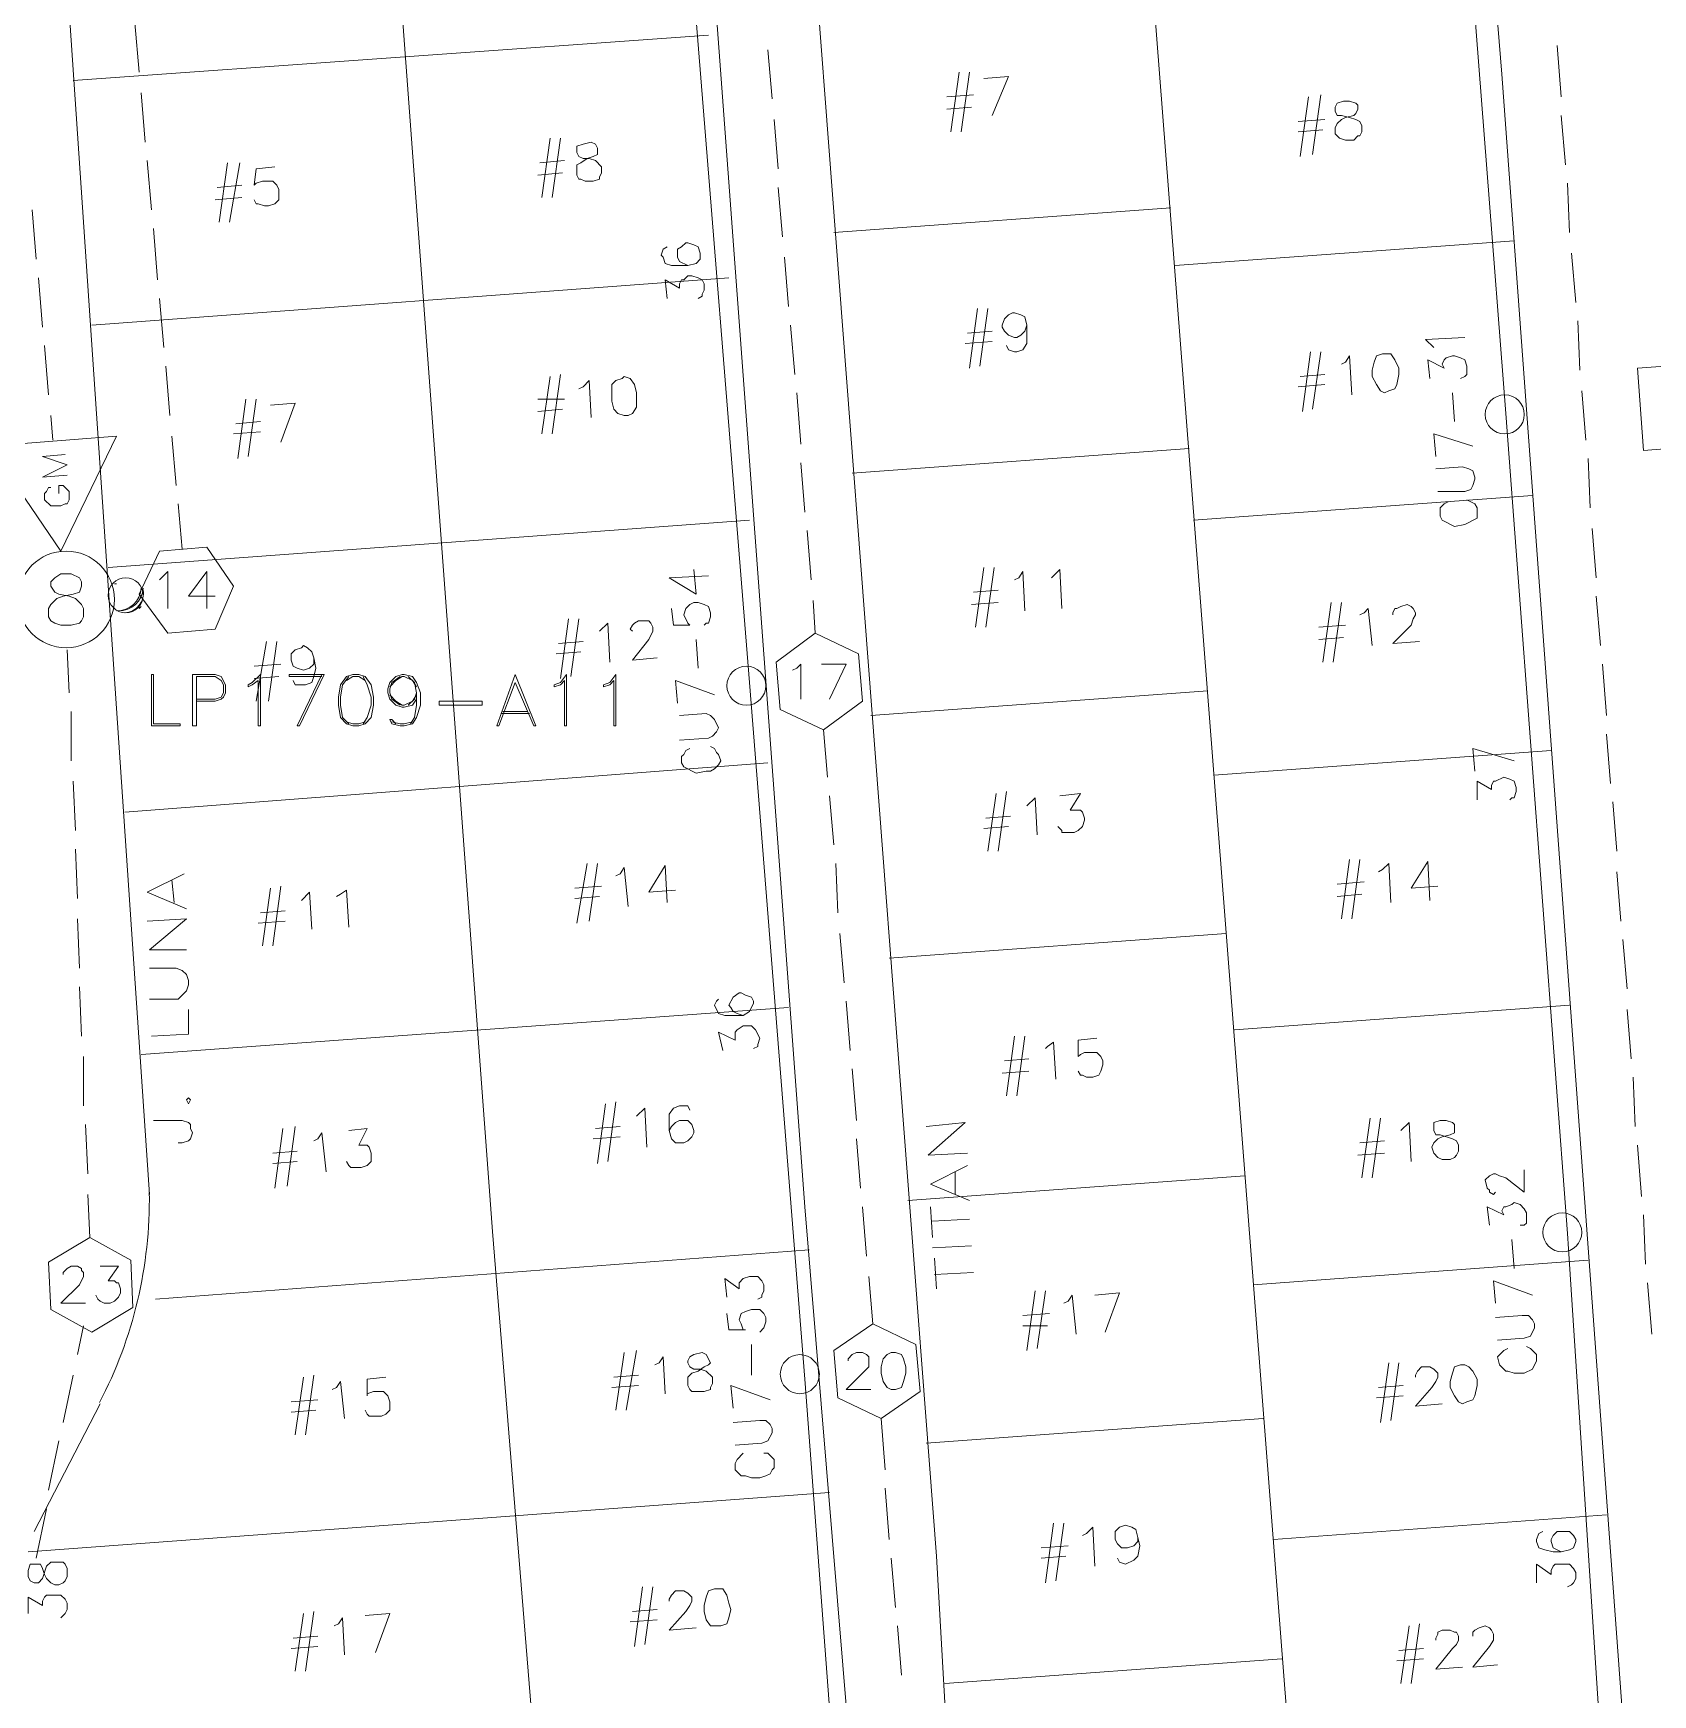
# Model space of a CAD drawing. Header units: millimetres. Extents: x 3.6 to 37.8, y 0.6 to 28.7.
# Drawn here: x 15.67 to 18.956, y 13.61 to 16.982 of the extents above; entities that cross this region are included whole.
import ezdxf

# ---------------------------------------------------------------- set-up
doc = ezdxf.new("R2010")
doc.units = ezdxf.units.MM
for name, color, linetype, true_color in [('PDF_S102$Actives-LineExtender', 94, 'Continuous', 0x009400), ('PDF_S102$Cable-565', 23, 'Continuous', 0xdd8a6d), ('PDF_S102$LOTS', 254, 'Continuous', 0xdcdcdc), ('PDF_S102$ROAD', 8, 'Continuous', 0x7f7f7f), ('PDF_S102$SDU', 157, 'Continuous', 0x396472)]:
    doc.layers.add(name, color=color, linetype=linetype, true_color=true_color)
for name, color, linetype in [('PDF_S102$NAME-ROAD', 7, 'Continuous'), ('PDF_S102$Passives-Highleg', 7, 'Continuous'), ('PDF_S102$Passives-Splt2way', 7, 'Continuous'), ('PDF_S102$Passives-TapOffs', 7, 'Continuous'), ('PDF_S102$POLE', 7, 'Continuous'), ('PDF_S102$STRAND', 7, 'Continuous')]:
    doc.layers.add(name, color=color, linetype=linetype)

msp = doc.modelspace()

# ---------------------------------------------------------------- linework, layer by layer
at = {"layer": 'PDF_S102$Actives-LineExtender', "lineweight": 9}
for points in [[(15.83905, 16.16431), (15.72646, 15.93079), (15.58051, 16.14346)], [(15.90994, 15.68059), (15.91411, 15.68059), (15.91411, 15.58051), (15.96832, 15.58051), (15.96832, 15.57634), (15.90994, 15.57634)], [(16.12678, 15.57634), (16.12678, 15.66808), (16.11427, 15.65974), (16.10593, 15.65557), (16.10593, 15.65974), (16.11427, 15.66391), (16.13095, 15.68059), (16.13095, 15.57634)], [(16.3186, 15.68059), (16.33111, 15.68059), (16.34362, 15.67642), (16.35613, 15.65974), (16.3603, 15.63472), (16.3603, 15.61804), (16.35613, 15.59302), (16.34362, 15.58051), (16.33111, 15.57634), (16.3186, 15.57634), (16.30609, 15.58051), (16.29358, 15.59302), (16.28941, 15.61804), (16.28941, 15.63472), (16.29358, 15.65974), (16.30609, 15.67642)], [(16.64803, 15.68059), (16.68973, 15.57634), (16.68556, 15.57634), (16.64803, 15.66391), (16.61467, 15.57634), (16.6105, 15.57634)], [(16.74811, 15.57634), (16.74811, 15.66808), (16.73977, 15.65974), (16.72726, 15.65557), (16.72726, 15.65974), (16.73977, 15.66391), (16.75228, 15.68059), (16.75228, 15.57634)], [(16.84819, 15.57634), (16.84819, 15.66808), (16.83985, 15.65974), (16.82734, 15.65557), (16.82734, 15.65974), (16.83985, 15.66391), (16.85236, 15.68059), (16.85236, 15.57634)], [(16.49374, 15.61804), (16.49374, 15.62638), (16.58131, 15.62638), (16.58131, 15.61804)]]:
    msp.add_lwpolyline(points, close=True, dxfattribs=at)
for points in [[(15.73897, 16.08508), (15.68893, 16.08091), (15.73897, 16.10593), (15.68893, 16.12261), (15.7348, 16.12678)], [(15.72229, 16.04755), (15.72229, 16.06423), (15.73063, 16.06423), (15.74314, 16.05172), (15.74314, 16.03504), (15.73897, 16.0267), (15.7348, 16.0267), (15.72646, 16.02253), (15.70561, 16.02253), (15.6931, 16.03504), (15.6931, 16.04755), (15.69727, 16.05172), (15.70144, 16.06006), (15.70561, 16.06006)], [(16.00168, 15.63055), (16.03921, 15.63055), (16.05172, 15.63472), (16.05589, 15.64306), (16.05589, 15.65974), (16.05172, 15.66808), (16.03921, 15.67642), (16.00168, 15.67642), (16.00168, 15.57634), (15.99334, 15.57634), (15.99334, 15.68059), (16.03921, 15.68059), (16.05172, 15.67642), (16.06006, 15.65974), (16.06006, 15.64306), (16.05589, 15.63472), (16.05172, 15.63055), (16.03921, 15.62638), (16.00168, 15.62638)], [(16.25605, 15.67642), (16.18933, 15.67642), (16.18933, 15.68059), (16.26022, 15.68059), (16.21018, 15.57634), (16.20601, 15.57634), (16.25605, 15.68059)], [(16.44787, 15.63055), (16.43953, 15.61804), (16.42285, 15.61387), (16.41868, 15.61387), (16.40617, 15.61804), (16.39366, 15.63055), (16.38949, 15.64306), (16.38949, 15.6514), (16.39366, 15.66391), (16.40617, 15.67642), (16.41868, 15.68059), (16.42285, 15.68059), (16.43953, 15.67642), (16.44787, 15.66391), (16.45621, 15.64306), (16.45621, 15.61804), (16.44787, 15.59302), (16.43953, 15.58051), (16.42285, 15.57634), (16.41451, 15.57634), (16.39783, 15.58051), (16.39366, 15.58885), (16.39783, 15.58885), (16.40617, 15.58051)], [(16.31026, 15.58051), (16.29775, 15.59302), (16.29358, 15.61804), (16.29358, 15.63472), (16.29775, 15.65974), (16.31026, 15.67642)], [(16.30609, 15.66808), (16.3186, 15.67642), (16.33111, 15.67642), (16.34362, 15.66808)], [(16.33945, 15.67642), (16.34779, 15.65974), (16.35613, 15.63472), (16.35613, 15.61804), (16.34779, 15.59302), (16.33945, 15.58051)], [(16.41451, 15.61804), (16.39783, 15.63055), (16.39366, 15.64306), (16.39366, 15.6514), (16.39783, 15.66391), (16.41451, 15.67642)], [(16.39366, 15.65557), (16.40617, 15.66808), (16.41868, 15.67642), (16.42285, 15.67642), (16.43953, 15.66808), (16.44787, 15.65557)], [(16.43119, 15.67642), (16.4437, 15.66391), (16.44787, 15.64306)], [(16.44787, 15.63889), (16.43953, 15.62638), (16.42285, 15.61804), (16.41868, 15.61804), (16.40617, 15.62638), (16.39366, 15.63889)], [(16.43536, 15.58051), (16.4437, 15.59302), (16.44787, 15.61804), (16.44787, 15.64306), (16.4437, 15.63055), (16.43119, 15.61804)], [(16.34362, 15.58468), (16.33111, 15.58051), (16.3186, 15.58051), (16.30609, 15.58468)], [(16.43953, 15.58468), (16.42285, 15.58051), (16.41451, 15.58051), (16.39783, 15.58468)], [(16.67722, 15.60136), (16.61884, 15.60136)], [(16.67305, 15.60553), (16.62301, 15.60553)]]:
    msp.add_lwpolyline(points, dxfattribs=at)
at = {"layer": 'PDF_S102$Cable-565', "lineweight": 13}
for points in [[(15.88492, 16.9024), (15.87658, 17.00248)], [(17.16928, 16.84819), (17.16094, 16.94827)], [(18.77056, 16.85236), (18.76222, 16.95661)], [(15.89743, 16.76062), (15.88909, 16.8607)], [(17.18179, 16.70641), (17.17345, 16.80649)], [(18.7789, 16.71475), (18.77056, 16.81483)], [(15.90994, 16.62301), (15.9016, 16.72309)], [(17.19013, 16.5688), (17.18179, 16.66888)], [(18.78724, 16.57714), (18.78307, 16.67722)], [(15.67642, 16.52293), (15.66808, 16.62301)], [(15.92245, 16.48123), (15.91411, 16.58548)], [(17.20264, 16.42702), (17.1943, 16.5271)], [(18.79975, 16.43536), (18.79141, 16.53544)], [(15.68893, 16.38532), (15.68059, 16.4854)], [(15.93496, 16.34362), (15.92662, 16.4437)], [(17.21515, 16.28941), (17.20681, 16.38949)], [(18.80809, 16.29775), (18.80392, 16.39783)], [(15.70144, 16.24771), (15.6931, 16.34779)], [(15.94747, 16.20601), (15.93913, 16.30609)], [(17.22766, 16.14763), (17.21932, 16.25188)], [(18.8206, 16.15597), (18.81226, 16.25605)], [(15.70978, 16.15597), (15.70561, 16.20601)], [(15.95998, 16.06423), (15.95164, 16.16431)], [(18.82894, 16.01836), (18.82477, 16.11844)], [(17.236, 16.01002), (17.22766, 16.1101)], [(15.97249, 15.93496), (15.96415, 16.0267)], [(17.24851, 15.87241), (17.24017, 15.97249)], [(18.84145, 15.87658), (18.83311, 15.97666)], [(17.25685, 15.76399), (17.25268, 15.83071)], [(18.84979, 15.73897), (18.84145, 15.83905)], [(15.74314, 15.64306), (15.73897, 15.73063)], [(18.8623, 15.59719), (18.85396, 15.70144)], [(15.74731, 15.50545), (15.74731, 15.60553)], [(17.28187, 15.47209), (17.27353, 15.568)], [(18.87064, 15.45958), (18.8623, 15.55966)], [(15.75565, 15.36367), (15.75148, 15.46375)], [(17.29438, 15.33448), (17.28604, 15.43456)], [(18.88315, 15.32197), (18.87481, 15.42205)], [(15.75982, 15.22606), (15.75565, 15.32614)], [(17.30272, 15.19687), (17.29855, 15.29695)], [(18.89149, 15.18019), (18.88315, 15.28027)], [(15.76399, 15.08428), (15.75982, 15.18436)], [(17.31523, 15.05509), (17.30689, 15.15517)], [(18.904, 15.04258), (18.89566, 15.14266)], [(15.76816, 14.94667), (15.76399, 15.04675)], [(17.32774, 14.91748), (17.3194, 15.01756)], [(18.91234, 14.9008), (18.904, 15.00088)], [(15.77233, 14.80489), (15.77233, 14.90497)], [(17.34025, 14.7757), (17.33191, 14.87995)], [(18.92068, 14.76319), (18.91651, 14.86327)], [(15.78067, 14.66728), (15.7765, 14.76736)], [(17.34859, 14.63809), (17.34025, 14.73817)], [(18.93319, 14.62141), (18.92485, 14.72566)], [(15.78484, 14.53801), (15.78067, 14.62558)], [(17.3611, 14.50048), (17.35276, 14.60056)], [(18.94153, 14.4838), (18.93736, 14.58388)], [(17.37361, 14.36287), (17.36527, 14.45878)], [(18.95404, 14.34202), (18.9457, 14.44627)], [(15.75982, 14.30032), (15.77233, 14.3587)], [(15.73063, 14.16271), (15.75148, 14.25862)], [(17.39863, 14.0668), (17.39029, 14.17105)], [(15.70144, 14.0251), (15.72229, 14.12518)], [(17.40697, 13.92502), (17.39863, 14.02927)], [(15.67642, 13.88749), (15.69727, 13.98757)], [(17.41948, 13.78741), (17.41114, 13.88749)], [(17.43199, 13.6498), (17.42365, 13.74988)]]:
    msp.add_lwpolyline(points, dxfattribs=at)
at = {"layer": 'PDF_S102$LOTS', "lineweight": 0}
for points in [[(17.82397, 18.59125), (18.33271, 12.03601), (17.78227, 8.80426)], [(16.28941, 9.08365), (16.7773, 11.98597), (16.78564, 12.28204), (16.60216, 14.55052), (16.31443, 18.42862)], [(17.04001, 16.97746), (15.75148, 16.88572)], [(17.97826, 16.62718), (17.29438, 16.57714)], [(18.67465, 16.56046), (17.9866, 16.51042)], [(17.08171, 16.4854), (15.78901, 16.38949)], [(18.01579, 16.13929), (17.33191, 16.08925)], [(18.71218, 16.04338), (18.02413, 15.99334)], [(17.12341, 15.99334), (15.82237, 15.89743)], [(18.05332, 15.64723), (17.36944, 15.59719)], [(18.74971, 15.5263), (18.06583, 15.47626)], [(17.16094, 15.50128), (15.85573, 15.4012)], [(18.09085, 15.15517), (17.40697, 15.10513)], [(17.20264, 15.00505), (15.88909, 14.90914)], [(18.78724, 15.00922), (18.10753, 14.95918)], [(18.12838, 14.66311), (17.4445, 14.61307)], [(17.24434, 14.51299), (15.91828, 14.41291)], [(18.82477, 14.49214), (18.14506, 14.4421)], [(18.16591, 14.17105), (17.48203, 14.12101)], [(17.28604, 14.02093), (15.65974, 13.9)], [(18.8623, 13.97506), (18.18676, 13.92502)], [(18.20344, 13.68316), (17.51956, 13.63312)]]:
    msp.add_lwpolyline(points, dxfattribs=at)
at = {"layer": 'PDF_S102$NAME-ROAD', "lineweight": 9}
for points in [[(15.98083, 15.20521), (15.9016, 15.23857), (15.97666, 15.2761)], [(15.95164, 15.26359), (15.95581, 15.21772)], [(15.98083, 15.12181), (15.90577, 15.12181), (15.98083, 15.18436), (15.9016, 15.18019)], [(15.90577, 15.08428), (15.95998, 15.08428), (15.97249, 15.08011), (15.98083, 15.07177), (15.985, 15.05926), (15.985, 15.05092), (15.98083, 15.03841), (15.96415, 15.02173), (15.90577, 15.02173)], [(15.985, 15.00088), (15.985, 14.95084), (15.90994, 14.94667)], [(15.91411, 14.7757), (15.97249, 14.7757), (15.985, 14.77153), (15.98917, 14.76736), (15.98917, 14.75902), (15.99334, 14.75068), (15.98917, 14.73817), (15.985, 14.734), (15.97249, 14.72983), (15.96415, 14.72983)], [(17.56543, 14.70898), (17.4862, 14.70481), (17.56126, 14.77153), (17.48203, 14.76319)], [(17.5696, 14.61307), (17.49037, 14.64643), (17.56543, 14.68396)], [(17.54041, 14.67145), (17.54041, 14.62558)], [(17.49037, 14.60056), (17.49454, 14.53801)], [(17.5696, 14.57554), (17.49454, 14.57137)], [(17.57377, 14.52133), (17.49454, 14.51716)], [(17.49871, 14.49631), (17.50288, 14.43376)], [(17.57794, 14.46712), (17.49871, 14.46295)]]:
    msp.add_lwpolyline(points, dxfattribs=at)
msp.add_lwpolyline([(15.98083, 14.8174), (15.985, 14.82157), (15.98917, 14.8174), (15.985, 14.80906)], close=True, dxfattribs=at)
at = {"layer": 'PDF_S102$Passives-Highleg', "lineweight": 9}
msp.add_lwpolyline([(15.83488, 15.86407), (15.83905, 15.86407)], close=True, dxfattribs=at)
msp.add_lwpolyline([(15.88909, 15.8182), (15.88492, 15.81403), (15.88492, 15.8182)], dxfattribs=at)
msp.add_circle((15.85781, 15.84113), 0.03545, dxfattribs=at)
for centre, radius, start, end in [((15.84113, 15.85782), 0.048, 267.51045, 357.51045), ((15.8453, 15.85782), 0.048, 267.51045, 357.51045), ((15.85365, 15.84568), 0.04005, 272.98428, 8.4369)]:
    msp.add_arc(centre, radius, start, end, dxfattribs=at)
at = {"layer": 'PDF_S102$Passives-Splt2way', "lineweight": 9}
msp.add_lwpolyline([(15.72646, 15.88492), (15.74731, 15.88492), (15.76399, 15.87658), (15.76816, 15.86824), (15.76816, 15.8599), (15.76399, 15.84739), (15.75148, 15.84322), (15.73063, 15.83905), (15.71812, 15.83488), (15.70561, 15.82237), (15.70144, 15.81403), (15.70144, 15.79735), (15.70561, 15.78901), (15.71395, 15.78484), (15.72646, 15.78067), (15.74731, 15.78067), (15.76399, 15.78484), (15.76816, 15.78901), (15.77233, 15.79735), (15.77233, 15.81403), (15.76816, 15.82237), (15.75565, 15.83488), (15.74314, 15.83905), (15.72229, 15.84322), (15.71395, 15.84739), (15.70561, 15.8599), (15.70561, 15.86824), (15.71395, 15.87658)], close=True, dxfattribs=at)
msp.add_circle((15.73688, 15.83279), 0.098, dxfattribs=at)
at = {"layer": 'PDF_S102$Passives-TapOffs', "lineweight": 9}
for points in [[(18.93736, 16.13512), (18.92485, 16.30192), (19.09165, 16.31443), (19.09999, 16.14763)], [(16.02253, 15.93913), (16.07674, 15.8599), (16.03921, 15.77233), (15.9433, 15.76399), (15.88492, 15.84322), (15.92662, 15.93079)], [(17.35276, 15.62638), (17.27353, 15.568), (17.18596, 15.6097), (17.17762, 15.70561), (17.25685, 15.76399), (17.34442, 15.72229)], [(15.87241, 14.39623), (15.78901, 14.34619), (15.70561, 14.39206), (15.70144, 14.48797), (15.78484, 14.53801), (15.86824, 14.49214)], [(17.46952, 14.22526), (17.39029, 14.17105), (17.30272, 14.21275), (17.29438, 14.30866), (17.37361, 14.36287), (17.46118, 14.32117)], [(17.41114, 14.30449), (17.41948, 14.30449), (17.43199, 14.30032), (17.43616, 14.29198), (17.44033, 14.2753), (17.44033, 14.26279), (17.43616, 14.24611), (17.43199, 14.2336), (17.41948, 14.22943), (17.41114, 14.22943), (17.4028, 14.2336), (17.39446, 14.24611), (17.39029, 14.26279), (17.39029, 14.2753), (17.39446, 14.29198), (17.4028, 14.30032)]]:
    msp.add_lwpolyline(points, close=True, dxfattribs=at)
for points in [[(15.92662, 15.87241), (15.9433, 15.88909), (15.9433, 15.81403)], [(16.03921, 15.83905), (15.985, 15.83905), (16.02253, 15.88909), (16.02253, 15.81403)], [(17.21098, 15.68893), (17.21932, 15.6931), (17.22766, 15.70144), (17.22766, 15.63055)], [(17.26936, 15.70144), (17.3194, 15.70144), (17.28604, 15.63055)], [(15.73063, 14.46295), (15.73063, 14.46712), (15.73897, 14.47546), (15.74731, 14.47963), (15.75982, 14.47963), (15.76816, 14.47546), (15.76816, 14.47129), (15.77233, 14.46712), (15.77233, 14.45878), (15.76399, 14.4421), (15.72646, 14.40457), (15.7765, 14.40457)], [(15.80569, 14.47963), (15.84322, 14.47963), (15.82237, 14.45044), (15.83488, 14.45044), (15.83905, 14.44627), (15.84322, 14.44627), (15.84739, 14.43376), (15.84739, 14.42542), (15.84322, 14.41708), (15.83488, 14.40874), (15.82654, 14.40457), (15.81403, 14.40457), (15.80569, 14.40874), (15.80152, 14.41291), (15.79735, 14.42125)], [(17.32357, 14.28781), (17.32357, 14.29198), (17.33191, 14.30032), (17.34025, 14.30449), (17.35276, 14.30449), (17.3611, 14.30032), (17.36527, 14.29615), (17.36527, 14.2753), (17.3194, 14.22943), (17.36944, 14.22943)]]:
    msp.add_lwpolyline(points, dxfattribs=at)
at = {"layer": 'PDF_S102$POLE', "lineweight": 0}
for points in [[(18.51202, 16.34362), (18.49534, 16.3603), (18.57457, 16.36447)], [(18.50368, 16.28107), (18.49951, 16.3186), (18.53287, 16.30192), (18.5287, 16.31026), (18.53287, 16.3186), (18.53704, 16.32277), (18.54955, 16.32694), (18.55372, 16.32694), (18.56623, 16.32277), (18.57457, 16.3186), (18.57874, 16.30609), (18.57874, 16.28941), (18.57457, 16.28524), (18.56623, 16.28107)], [(18.54955, 16.25188), (18.55372, 16.1935)], [(18.51619, 16.12261), (18.51202, 16.16848), (18.59125, 16.14346)], [(18.51619, 16.09759), (18.5704, 16.10176), (18.58291, 16.09759), (18.59125, 16.09342), (18.59542, 16.08091), (18.59542, 16.07674), (18.59125, 16.06423), (18.58708, 16.05589), (18.57457, 16.05172), (18.52036, 16.05172)], [(18.57874, 16.03504), (18.59542, 16.0267), (18.59959, 16.01836), (18.59959, 15.99751), (18.57457, 15.985), (18.55372, 15.98083), (18.5287, 15.99334), (18.52453, 16.00168), (18.52453, 16.01836), (18.53287, 16.0267), (18.54121, 16.03087)], [(17.01082, 15.89326), (17.01499, 15.84322), (16.96078, 15.87658), (17.04001, 15.88075)], [(17.03167, 15.78067), (17.03584, 15.78484), (17.04001, 15.78484), (17.04418, 15.79735), (17.04418, 15.80569), (17.04001, 15.8182), (17.03167, 15.82237), (17.01916, 15.82654), (17.01082, 15.82654), (17.00248, 15.82237), (16.99414, 15.81403), (16.98997, 15.80152), (16.99831, 15.78484), (17.00248, 15.78067), (16.96912, 15.78067), (16.96495, 15.81403)], [(17.01499, 15.75148), (17.01916, 15.6931)], [(16.97746, 15.62221), (16.97329, 15.66808), (17.05252, 15.63889)], [(16.98163, 15.59719), (17.03584, 15.60136), (17.04418, 15.59719), (17.05252, 15.58885), (17.06086, 15.57217), (17.05669, 15.56383), (17.04835, 15.55549), (17.04001, 15.55132), (16.98163, 15.54715)], [(17.04418, 15.53464), (17.05252, 15.53047), (17.05669, 15.52213), (17.06086, 15.51796), (17.06503, 15.50545), (17.06086, 15.49711), (17.05252, 15.48877), (17.04418, 15.4846), (17.03584, 15.4846), (17.01499, 15.48043), (16.98997, 15.49294), (16.9858, 15.50128), (16.9858, 15.51379), (16.98997, 15.51796), (16.99414, 15.5263), (17.00248, 15.53047)], [(18.63712, 14.62975), (18.63295, 14.62558), (18.62461, 14.62975), (18.62461, 14.63392), (18.62044, 14.63809), (18.61627, 14.65477), (18.62461, 14.66311), (18.63295, 14.66728), (18.63712, 14.66728), (18.64546, 14.66311), (18.65797, 14.65894), (18.6955, 14.62975), (18.6955, 14.67562)], [(18.62461, 14.56303), (18.62044, 14.60056), (18.6538, 14.58388), (18.64963, 14.59222), (18.6538, 14.60056), (18.65797, 14.60056), (18.67048, 14.60473), (18.67465, 14.6089), (18.68716, 14.60473), (18.6955, 14.59639), (18.69967, 14.58805), (18.69967, 14.5672), (18.6955, 14.56303), (18.68716, 14.56303)], [(18.67048, 14.53384), (18.67465, 14.47546)], [(17.07754, 14.41708), (17.07337, 14.45461), (17.10256, 14.43376), (17.10256, 14.44627), (17.1109, 14.45461), (17.12341, 14.45878), (17.14009, 14.45878), (17.14843, 14.45044), (17.1526, 14.4421), (17.1526, 14.42959), (17.14843, 14.42125), (17.14843, 14.41708), (17.14009, 14.41291)], [(18.63712, 14.40457), (18.63295, 14.45044), (18.71218, 14.42125)], [(17.14426, 14.34619), (17.1526, 14.35453), (17.15677, 14.36704), (17.15677, 14.37538), (17.1526, 14.38372), (17.14426, 14.39206), (17.12758, 14.39206), (17.11507, 14.38789), (17.10673, 14.38372), (17.10256, 14.37121), (17.10673, 14.36287), (17.1109, 14.35036), (17.11507, 14.35036), (17.08171, 14.35036), (17.07754, 14.38372)], [(18.63712, 14.37538), (18.69133, 14.37955), (18.70384, 14.37955), (18.71218, 14.37121), (18.71635, 14.36287), (18.71635, 14.35453), (18.70801, 14.33785), (18.6955, 14.33368), (18.64129, 14.32951)], [(17.12758, 14.32117), (17.12758, 14.25862)], [(18.69967, 14.317), (18.70801, 14.31283), (18.72052, 14.30032), (18.72052, 14.28781), (18.71218, 14.27113), (18.6955, 14.26279), (18.67465, 14.26279), (18.66214, 14.26696), (18.65797, 14.26696), (18.64546, 14.27947), (18.64129, 14.29615), (18.6538, 14.30866), (18.66214, 14.31283)], [(17.09005, 14.1919), (17.08588, 14.23777), (17.16511, 14.20858)], [(17.09005, 14.16271), (17.14426, 14.16688), (17.15677, 14.16688), (17.16511, 14.15854), (17.16928, 14.1502), (17.16928, 14.14186), (17.16094, 14.12518), (17.14843, 14.12101), (17.09422, 14.11684)], [(17.1526, 14.10016), (17.16094, 14.10016), (17.17345, 14.08765), (17.17345, 14.07097), (17.16928, 14.0668), (17.16511, 14.05846), (17.15677, 14.05429), (17.14426, 14.05012), (17.12758, 14.05012), (17.11507, 14.05429), (17.10673, 14.05429), (17.09422, 14.0668), (17.09422, 14.07931), (17.09839, 14.08765), (17.1109, 14.10016)]]:
    msp.add_lwpolyline(points, dxfattribs=at)
for centre, radius in [((18.65588, 16.2081), 0.03961), ((17.11715, 15.65766), 0.03962), ((18.77264, 14.54844), 0.03961), ((17.22557, 14.26071), 0.03961)]:
    msp.add_circle(centre, radius, dxfattribs=at)
at = {"layer": 'PDF_S102$ROAD', "lineweight": 0}
msp.add_lwpolyline([(16.81066, 18.4453), (15.81383, 18.40776, 0.4230021), (15.65974, 18.25348), (15.90577, 14.62558)], format="xyb", dxfattribs=at)
for points in [[(18.47449, 8.87932), (18.92485, 11.51893), (18.96238, 11.90674), (18.9874, 12.17779), (18.94987, 12.8158), (18.64963, 16.89823), (18.52453, 18.43279)], [(16.88155, 9.05446), (17.14843, 10.27627), (17.39446, 11.75245), (17.41114, 11.96095), (17.42365, 12.33208), (17.236, 14.60056), (16.96078, 18.31186)], [(17.1526, 18.33271), (17.24017, 17.32774), (17.50288, 13.89166), (17.60296, 12.13192), (17.59045, 11.89423), (17.55292, 11.58565), (17.35693, 10.32214), (17.13175, 9.04612)], [(15.80569, 14.20024), (15.67225, 13.9417)]]:
    msp.add_lwpolyline(points, dxfattribs=at)
msp.add_arc((15.01548, 14.61516), 0.89029, 332.41867, 0.90085, dxfattribs=at)
at = {"layer": 'PDF_S102$SDU', "lineweight": 0}
for points in [[(17.53207, 16.78147), (17.54875, 16.9024)], [(17.55292, 16.78147), (17.5696, 16.9024)], [(17.59879, 16.88989), (17.64883, 16.89406), (17.61547, 16.81483)], [(17.57794, 16.85653), (17.52373, 16.85236)], [(17.57377, 16.83151), (17.52373, 16.82734)], [(18.24097, 16.73143), (18.25765, 16.85236)], [(18.26599, 16.7356), (18.28267, 16.85653)], [(18.29101, 16.80649), (18.2368, 16.80232)], [(16.70224, 16.64803), (16.71892, 16.76896)], [(16.72309, 16.64803), (16.73977, 16.76896)], [(18.28684, 16.78564), (18.2368, 16.78147)], [(16.74811, 16.72309), (16.69807, 16.71892)], [(16.04755, 16.59799), (16.06423, 16.71892)], [(16.0684, 16.59799), (16.08925, 16.71892)], [(16.11844, 16.64386), (16.12261, 16.63552), (16.12678, 16.63552), (16.13929, 16.63135), (16.14763, 16.63135), (16.16014, 16.63552), (16.16848, 16.64386), (16.16848, 16.66471), (16.16431, 16.67305), (16.15597, 16.68139), (16.13512, 16.68139), (16.12261, 16.67722), (16.11844, 16.67305), (16.12261, 16.70641), (16.16014, 16.71058)], [(16.74394, 16.69807), (16.6939, 16.6939)], [(16.09342, 16.67305), (16.04338, 16.66888)], [(16.09342, 16.64803), (16.03921, 16.64386)], [(17.5696, 16.30192), (17.58628, 16.42285)], [(17.59045, 16.30609), (17.60713, 16.42285)], [(17.68636, 16.38949), (17.68636, 16.35196), (17.67802, 16.33945), (17.66551, 16.33528), (17.66134, 16.33528), (17.64883, 16.33945), (17.64466, 16.34779)], [(17.61547, 16.35613), (17.56126, 16.35196)], [(17.61547, 16.37698), (17.56543, 16.37281)], [(18.24514, 16.21435), (18.26182, 16.33528)], [(18.26599, 16.21852), (18.28267, 16.33528)], [(18.32437, 16.31026), (18.33271, 16.31443), (18.34105, 16.32694), (18.34522, 16.24771)], [(16.70224, 16.16848), (16.71892, 16.28524)], [(16.72309, 16.16848), (16.73977, 16.28941)], [(18.29101, 16.28941), (18.24097, 16.28524)], [(16.7773, 16.26022), (16.78564, 16.26439), (16.79815, 16.2769), (16.80232, 16.20184)], [(18.29101, 16.26856), (18.2368, 16.26439)], [(16.08508, 16.11844), (16.10176, 16.23937)], [(16.10593, 16.12261), (16.12261, 16.23937)], [(16.1518, 16.22686), (16.20184, 16.23103), (16.17265, 16.1518)], [(16.74811, 16.23937), (16.6939, 16.23937)], [(16.74394, 16.21852), (16.6939, 16.21435)], [(16.13095, 16.1935), (16.08091, 16.18933)], [(16.13095, 16.17265), (16.07674, 16.16848)], [(17.58211, 15.7765), (17.59879, 15.89743)], [(17.60296, 15.7765), (17.61964, 15.89743)], [(17.66134, 15.87241), (17.66968, 15.87658), (17.67802, 15.88909), (17.68219, 15.80986)], [(17.7364, 15.87658), (17.75308, 15.89326), (17.75725, 15.81403)], [(17.62798, 15.85156), (17.57794, 15.84739)], [(17.62798, 15.82654), (17.57377, 15.82237)], [(18.28684, 15.70561), (18.30352, 15.82654)], [(18.30769, 15.70561), (18.32437, 15.82654)], [(18.3619, 15.80152), (18.37024, 15.80569), (18.37858, 15.81403), (18.38692, 15.73897)], [(18.42862, 15.80152), (18.42862, 15.80569), (18.43279, 15.81403), (18.43696, 15.81403), (18.4453, 15.8182), (18.45781, 15.82237), (18.46615, 15.8182), (18.47032, 15.81403), (18.47449, 15.80569), (18.47449, 15.80152), (18.47032, 15.79318), (18.46615, 15.78067), (18.42862, 15.74314), (18.48283, 15.74731)], [(16.73977, 15.67225), (16.75645, 15.79318)], [(16.76062, 15.67642), (16.7773, 15.79318)], [(16.819, 15.76816), (16.83568, 15.78484), (16.83985, 15.70561)], [(16.88572, 15.76816), (16.88155, 15.77233), (16.88572, 15.78067), (16.88989, 15.78484), (16.89823, 15.78901), (16.91908, 15.78901), (16.92325, 15.78484), (16.92742, 15.7765), (16.92742, 15.76816), (16.91908, 15.75148), (16.88572, 15.70978), (16.93576, 15.71395)], [(18.33271, 15.78067), (18.2785, 15.7765)], [(16.12261, 15.62638), (16.14346, 15.74731)], [(16.14763, 15.62638), (16.16431, 15.74731)], [(16.78564, 15.74731), (16.7356, 15.74314)], [(18.32854, 15.75565), (18.2785, 15.75148)], [(16.23937, 15.71395), (16.24354, 15.6931), (16.23937, 15.67642), (16.2352, 15.66391), (16.22269, 15.65974), (16.20184, 15.65974), (16.19767, 15.66808)], [(16.78147, 15.72646), (16.73143, 15.72229)], [(16.17265, 15.70144), (16.11844, 15.69727)], [(16.16848, 15.67642), (16.11844, 15.67225)], [(17.62798, 15.32197), (17.64466, 15.4429)], [(17.60713, 15.32197), (17.62381, 15.43873)], [(17.68636, 15.41371), (17.70304, 15.43039), (17.70721, 15.35533)], [(17.75308, 15.43456), (17.79478, 15.43873), (17.77393, 15.40537), (17.79478, 15.40537), (17.79895, 15.4012), (17.80312, 15.38869), (17.80312, 15.38452), (17.79895, 15.37201), (17.79061, 15.36367), (17.78227, 15.3595), (17.75725, 15.3595), (17.75725, 15.36367), (17.74891, 15.37201)], [(17.653, 15.39286), (17.60296, 15.38869)], [(17.64883, 15.37201), (17.59879, 15.36784)], [(16.77313, 15.17602), (16.79398, 15.29695)], [(16.79815, 15.18019), (16.81483, 15.29695)], [(16.85236, 15.27193), (16.8607, 15.2761), (16.86904, 15.28861), (16.87738, 15.20938)], [(16.97329, 15.24274), (16.91908, 15.23857), (16.95244, 15.29278), (16.95661, 15.21772)], [(18.32437, 15.18436), (18.34105, 15.30529)], [(18.34522, 15.18436), (18.3619, 15.30529)], [(18.39943, 15.28027), (18.40777, 15.28444), (18.42028, 15.29695), (18.42445, 15.21772)], [(18.52036, 15.25108), (18.46615, 15.24691), (18.49951, 15.30112), (18.50368, 15.22189)], [(16.13512, 15.13015), (16.1518, 15.24691)], [(16.15597, 15.13015), (16.17265, 15.25108)], [(16.28524, 15.23023), (16.29358, 15.2344), (16.30609, 15.24274), (16.31026, 15.16768)], [(16.82317, 15.25108), (16.76896, 15.24691)], [(18.37024, 15.25942), (18.31603, 15.25525)], [(16.21435, 15.22189), (16.23103, 15.23857), (16.2352, 15.16351)], [(16.819, 15.23023), (16.76896, 15.22606)], [(18.36607, 15.2344), (18.31603, 15.23023)], [(16.18099, 15.18019), (16.12678, 15.17602)], [(16.18099, 15.20104), (16.13095, 15.19687)], [(17.64466, 14.82574), (17.66134, 14.94667)], [(17.66551, 14.82574), (17.68219, 14.94667)], [(17.79061, 14.87578), (17.79478, 14.86744), (17.79895, 14.86744), (17.80729, 14.86327), (17.8198, 14.86327), (17.83231, 14.86744), (17.83648, 14.87578), (17.84065, 14.88829), (17.84065, 14.89663), (17.83648, 14.90497), (17.82814, 14.91331), (17.80312, 14.91331), (17.79478, 14.90914), (17.79061, 14.90497), (17.79061, 14.93833), (17.82814, 14.9425)], [(17.72389, 14.92165), (17.72806, 14.92582), (17.74057, 14.93416), (17.74474, 14.8591)], [(17.69053, 14.87578), (17.63632, 14.87161)], [(17.69053, 14.9008), (17.64049, 14.89663)], [(16.81483, 14.68813), (16.83151, 14.80906)], [(16.83568, 14.6923), (16.85236, 14.81323)], [(16.89406, 14.78404), (16.91074, 14.80072), (16.91491, 14.72149)], [(16.96078, 14.75485), (16.96078, 14.78821), (16.96912, 14.80072), (16.98163, 14.80489), (16.99831, 14.80489), (17.00248, 14.79655)], [(18.36607, 14.65894), (18.38275, 14.77987)], [(18.38692, 14.65894), (18.4036, 14.77987)], [(18.4453, 14.75485), (18.46198, 14.77153), (18.46615, 14.6923)], [(16.16014, 14.63809), (16.17682, 14.75902)], [(16.18516, 14.64226), (16.20184, 14.76319)], [(16.23937, 14.734), (16.24771, 14.73817), (16.25605, 14.75068), (16.26439, 14.67145)], [(16.31026, 14.75485), (16.34779, 14.75902), (16.33111, 14.72566), (16.34779, 14.72566), (16.35196, 14.72149), (16.35613, 14.70898), (16.35613, 14.6923), (16.34779, 14.68396), (16.33528, 14.67979), (16.31443, 14.67979), (16.31026, 14.68396), (16.30609, 14.6923)], [(16.8607, 14.74234), (16.80649, 14.73817)], [(16.8607, 14.76319), (16.81066, 14.75902)], [(18.41194, 14.734), (18.3619, 14.72983)], [(16.20601, 14.71315), (16.15597, 14.70898)], [(18.41194, 14.70898), (18.35773, 14.70481)], [(16.20601, 14.6923), (16.15597, 14.68813)], [(17.68636, 14.30866), (17.70304, 14.42959)], [(17.70721, 14.31283), (17.72389, 14.42959)], [(17.76142, 14.40457), (17.76976, 14.40874), (17.7781, 14.42125), (17.78644, 14.34202)], [(17.82397, 14.42125), (17.87401, 14.42542), (17.84482, 14.34619)], [(17.73223, 14.38372), (17.67802, 14.37955)], [(17.72806, 14.3587), (17.67802, 14.3587)], [(16.85236, 14.18773), (16.86904, 14.30449)], [(16.87321, 14.18773), (16.89406, 14.30866)], [(16.93159, 14.27947), (16.93993, 14.28364), (16.94827, 14.29615), (16.95244, 14.22109)], [(18.4036, 14.16271), (18.42028, 14.28364)], [(18.42445, 14.16688), (18.44113, 14.28364)], [(18.47449, 14.25445), (18.47449, 14.25862), (18.47866, 14.26696), (18.487, 14.2753), (18.50368, 14.2753), (18.51202, 14.27113), (18.52036, 14.26279), (18.52036, 14.25445), (18.51619, 14.24611), (18.50785, 14.2336), (18.47449, 14.19607), (18.5287, 14.20024)], [(16.20184, 14.13769), (16.21852, 14.25445)], [(16.22269, 14.13769), (16.23937, 14.25862)], [(16.2769, 14.22943), (16.28524, 14.2336), (16.29358, 14.24611), (16.30192, 14.17105)], [(16.34362, 14.18773), (16.34779, 14.17939), (16.35196, 14.17522), (16.37698, 14.17522), (16.38532, 14.17939), (16.39366, 14.18773), (16.39366, 14.20441), (16.38949, 14.21692), (16.38115, 14.22526), (16.3603, 14.22526), (16.34779, 14.22109), (16.34779, 14.21692), (16.34779, 14.25028), (16.38532, 14.25445)], [(16.89823, 14.23777), (16.84402, 14.2336)], [(16.89823, 14.25862), (16.84819, 14.25445)], [(18.44947, 14.23777), (18.39943, 14.2336)], [(16.24771, 14.20858), (16.1935, 14.20441)], [(18.44947, 14.21692), (18.39526, 14.21275)], [(16.24354, 14.18773), (16.1935, 14.18356)], [(17.72389, 13.83745), (17.74057, 13.95838)], [(17.74474, 13.84162), (17.76142, 13.95838)], [(17.79895, 13.93336), (17.80729, 13.93753), (17.8198, 13.95004), (17.82397, 13.87081)], [(17.91154, 13.92919), (17.91571, 13.91251), (17.91154, 13.89166), (17.9032, 13.88332), (17.88652, 13.87498), (17.87401, 13.87915), (17.86984, 13.88749)], [(17.76976, 13.91251), (17.71555, 13.90834)], [(17.76559, 13.89166), (17.71555, 13.88749)], [(16.88989, 13.70818), (16.90657, 13.82911)], [(16.91074, 13.71235), (16.92742, 13.82911)], [(16.96078, 13.79992), (16.96078, 13.80409), (16.96495, 13.81243), (16.97329, 13.82077), (16.98997, 13.82077), (16.99831, 13.8166), (17.00665, 13.80826), (17.00665, 13.79992), (17.00248, 13.79158), (16.99414, 13.77907), (16.96078, 13.74154), (17.01499, 13.74571)], [(16.20184, 13.65814), (16.21852, 13.7749)], [(16.22269, 13.65814), (16.23937, 13.77907)], [(16.28107, 13.74988), (16.28941, 13.75405), (16.29775, 13.76656), (16.30192, 13.6915)], [(16.34362, 13.77073), (16.39366, 13.7749), (16.36447, 13.69567)], [(16.93576, 13.76239), (16.88155, 13.75822)], [(16.93576, 13.78324), (16.88572, 13.77907)], [(16.24771, 13.72903), (16.19767, 13.72486)], [(18.4453, 13.63312), (18.46198, 13.74988)], [(18.46615, 13.63312), (18.48283, 13.75405)], [(18.51619, 13.72069), (18.51619, 13.72486), (18.52036, 13.7332), (18.52036, 13.73737), (18.5287, 13.74154), (18.54538, 13.74154), (18.55372, 13.73737), (18.55789, 13.73737), (18.56206, 13.72903), (18.56206, 13.72069), (18.55789, 13.71235), (18.54955, 13.70401), (18.51619, 13.66231), (18.5704, 13.66648)], [(18.59125, 13.72903), (18.59125, 13.73737), (18.59542, 13.74154), (18.60376, 13.74571), (18.61627, 13.74988), (18.62461, 13.74571), (18.62878, 13.74154), (18.63295, 13.7332), (18.63295, 13.72069), (18.62461, 13.70818), (18.59125, 13.66648), (18.64129, 13.67065)], [(16.24771, 13.70818), (16.1935, 13.70401)], [(18.49117, 13.70401), (18.44113, 13.69984)], [(18.49117, 13.68316), (18.43696, 13.67899)]]:
    msp.add_lwpolyline(points, dxfattribs=at)
for points in [[(18.32854, 16.84402), (18.34105, 16.84402), (18.35356, 16.83985), (18.35773, 16.83568), (18.35773, 16.82734), (18.35356, 16.819), (18.34939, 16.81483), (18.33271, 16.81066), (18.32437, 16.80649), (18.31603, 16.79815), (18.31186, 16.78981), (18.31186, 16.7773), (18.3202, 16.76896), (18.33271, 16.76479), (18.34939, 16.76479), (18.35773, 16.77313), (18.3619, 16.77313), (18.36607, 16.78147), (18.36607, 16.79398), (18.3619, 16.80232), (18.35356, 16.80649), (18.34105, 16.81066), (18.32437, 16.81483), (18.31603, 16.81483), (18.31186, 16.82317), (18.31186, 16.83151), (18.31603, 16.83985)], [(16.78564, 16.75645), (16.80232, 16.76062), (16.81066, 16.75645), (16.81483, 16.74811), (16.81483, 16.7356), (16.80649, 16.73143), (16.79398, 16.72726), (16.78147, 16.71892), (16.77313, 16.71475), (16.77313, 16.6939), (16.7773, 16.68556), (16.78147, 16.68556), (16.78981, 16.68139), (16.80649, 16.68139), (16.819, 16.68556), (16.819, 16.68973), (16.82317, 16.69807), (16.82317, 16.71058), (16.81066, 16.72309), (16.79815, 16.72726), (16.78564, 16.72726), (16.7773, 16.73143), (16.77313, 16.73977), (16.77313, 16.75228)], [(17.68219, 16.37698), (17.67385, 16.36864), (17.66551, 16.36447), (17.66134, 16.36447), (17.64883, 16.36864), (17.64049, 16.37698), (17.63632, 16.38532), (17.63632, 16.38949), (17.64049, 16.402), (17.64883, 16.41034), (17.65717, 16.41451), (17.66134, 16.41451), (17.67385, 16.41034), (17.68219, 16.40617), (17.68636, 16.38949)], [(18.40777, 16.33111), (18.42445, 16.33111), (18.43279, 16.3186), (18.44113, 16.30192), (18.44113, 16.28941), (18.43696, 16.26856), (18.43279, 16.26022), (18.42028, 16.25605), (18.41194, 16.25188), (18.4036, 16.25605), (18.39526, 16.26856), (18.38692, 16.28524), (18.38692, 16.29775), (18.39109, 16.31443), (18.39526, 16.32694)], [(16.86487, 16.28107), (16.86904, 16.28524), (16.88155, 16.28107), (16.88989, 16.26856), (16.89406, 16.25188), (16.89406, 16.22269), (16.88572, 16.21018), (16.87738, 16.20601), (16.86904, 16.20601), (16.85653, 16.21018), (16.84819, 16.21852), (16.84402, 16.2352), (16.84402, 16.26856), (16.85236, 16.2769)], [(16.23937, 15.70144), (16.23103, 15.6931), (16.21852, 15.68893), (16.20601, 15.6931), (16.19767, 15.69727), (16.1935, 15.70978), (16.1935, 15.72229), (16.20184, 15.73063), (16.21435, 15.7348), (16.21852, 15.73897), (16.22686, 15.7348), (16.2352, 15.72646), (16.23937, 15.71395)], [(16.96495, 14.76319), (16.97329, 14.77153), (16.98163, 14.7757), (16.99831, 14.7757), (17.00665, 14.76736), (17.01082, 14.75485), (17.01082, 14.75068), (17.00665, 14.74234), (16.99831, 14.734), (16.98997, 14.72983), (16.97329, 14.72983), (16.96495, 14.73817), (16.96078, 14.75485)], [(18.52453, 14.7757), (18.53704, 14.7757), (18.54955, 14.77153), (18.55372, 14.76736), (18.55372, 14.75068), (18.54538, 14.74651), (18.5287, 14.74234), (18.52036, 14.73817), (18.51202, 14.72983), (18.50785, 14.72149), (18.51202, 14.70898), (18.52036, 14.70064), (18.5287, 14.69647), (18.54538, 14.69647), (18.55372, 14.70064), (18.55789, 14.70481), (18.56206, 14.71315), (18.56206, 14.72566), (18.55789, 14.734), (18.54955, 14.73817), (18.52453, 14.74651), (18.51619, 14.74651), (18.51202, 14.75485), (18.51202, 14.77153)], [(17.01082, 14.30032), (17.0275, 14.30449), (17.03584, 14.30032), (17.04418, 14.28364), (17.04001, 14.27947), (17.03167, 14.2753), (17.01916, 14.26696), (17.00665, 14.26279), (16.99831, 14.25445), (16.99831, 14.23777), (17.00248, 14.22943), (17.00665, 14.22526), (17.03167, 14.22526), (17.04418, 14.22943), (17.04418, 14.2336), (17.04835, 14.24194), (17.04835, 14.25445), (17.03584, 14.26696), (17.02333, 14.27113), (17.01082, 14.27113), (17.00248, 14.2753), (16.99831, 14.28364), (16.99831, 14.28781), (17.00248, 14.29615)], [(18.56623, 14.27947), (18.57457, 14.27947), (18.58291, 14.2753), (18.59125, 14.26696), (18.59959, 14.25028), (18.59959, 14.23777), (18.59542, 14.21692), (18.59125, 14.20858), (18.57874, 14.20441), (18.5704, 14.20024), (18.56206, 14.20441), (18.55372, 14.21692), (18.54538, 14.2336), (18.54538, 14.24611), (18.54955, 14.26279), (18.55372, 14.2753)], [(17.91154, 13.92085), (17.9032, 13.91251), (17.89069, 13.90834), (17.87818, 13.90834), (17.86984, 13.91668), (17.86567, 13.92502), (17.86567, 13.9417), (17.87401, 13.95004), (17.88652, 13.95421), (17.89903, 13.95004), (17.90737, 13.94587), (17.91154, 13.92919)], [(17.05252, 13.82494), (17.0692, 13.82494), (17.07754, 13.81243), (17.08171, 13.79575), (17.08588, 13.78324), (17.08171, 13.76656), (17.07754, 13.75405), (17.06503, 13.74988), (17.04418, 13.74988), (17.03584, 13.76239), (17.03167, 13.77907), (17.03167, 13.79158), (17.03584, 13.80826), (17.04001, 13.82077)]]:
    msp.add_lwpolyline(points, close=True, dxfattribs=at)
at = {"layer": 'PDF_S102$STRAND', "color": 254, "lineweight": 0, "true_color": 0xdcdcdc}
for points in [[(17.72138, 4.08715), (17.7781, 5.46409), (18.05749, 6.98197), (18.31603, 8.44564), (18.55372, 9.63826), (19.12084, 10.6474), (18.92068, 11.86504), (18.88315, 13.01179), (18.78307, 14.54635), (18.65797, 16.21018), (18.53704, 17.76976), (18.89983, 19.07914), (20.25508, 19.17088)], [(18.89983, 19.07914), (17.18179, 18.93319), (17.00248, 17.16928), (17.12341, 15.66391), (17.236, 14.25028), (17.34025, 12.85333), (17.2777, 11.37298), (17.05669, 9.99688), (16.76479, 8.72086), (16.09267, 8.83705)]]:
    msp.add_lwpolyline(points, dxfattribs=at)
at = {"layer": 'PDF_S102$STRAND', "lineweight": 0}
for points in [[(16.99831, 16.51042), (16.98163, 16.51876), (16.97746, 16.5271), (16.97746, 16.54378), (16.9858, 16.54795), (16.99414, 16.55629), (16.99831, 16.55629), (17.01082, 16.55212), (17.01916, 16.54795), (17.02333, 16.53544), (17.02333, 16.52293), (17.01499, 16.51459), (16.99831, 16.51042), (16.96495, 16.51042), (16.95244, 16.51459), (16.94827, 16.5271), (16.9441, 16.53127), (16.94827, 16.54378), (16.95661, 16.54795)], [(16.95661, 16.4437), (16.95244, 16.48123), (16.98163, 16.46455), (16.98163, 16.47289), (16.9858, 16.48123), (16.98997, 16.48123), (16.99831, 16.48957), (17.00665, 16.48957), (17.01916, 16.4854), (17.0275, 16.48123), (17.03167, 16.47289), (17.03167, 16.46038), (17.0275, 16.45204), (17.0275, 16.44787), (17.01916, 16.4437)], [(18.59542, 15.4846), (18.59125, 15.53047), (18.67465, 15.50545)], [(18.59959, 15.42622), (18.59959, 15.46375), (18.62878, 15.44707), (18.62878, 15.45541), (18.63295, 15.46375), (18.63712, 15.46375), (18.6538, 15.47209), (18.66631, 15.46792), (18.67465, 15.46375), (18.67882, 15.45124), (18.67882, 15.4429), (18.67465, 15.43039), (18.67048, 15.43039), (18.66631, 15.42622)], [(17.1109, 14.98837), (17.07337, 14.98837), (17.06086, 14.99254), (17.05252, 15.00922), (17.05669, 15.01756), (17.06086, 15.02173)], [(17.0692, 14.91748), (17.06086, 14.95501), (17.09422, 14.93833), (17.09422, 14.95501), (17.09839, 14.95918), (17.1109, 14.96752), (17.12758, 14.96752), (17.13592, 14.95918), (17.14426, 14.9425), (17.14009, 14.92999), (17.14009, 14.92582), (17.13175, 14.92165)], [(18.77056, 13.9), (18.75388, 13.90834), (18.74971, 13.92085), (18.74971, 13.92502), (18.75388, 13.93336), (18.76222, 13.9417), (18.78724, 13.9417), (18.79558, 13.93336), (18.79975, 13.92502), (18.79975, 13.92085), (18.79558, 13.90834), (18.78724, 13.90417), (18.77056, 13.9), (18.75388, 13.9), (18.7372, 13.90417), (18.72469, 13.90834), (18.72052, 13.92085), (18.72052, 13.92502), (18.72469, 13.93753), (18.73303, 13.9417)], [(18.72052, 13.83745), (18.72052, 13.87498), (18.74971, 13.85413), (18.74971, 13.86247), (18.75388, 13.87081), (18.75805, 13.87498), (18.78724, 13.87498), (18.79558, 13.86664), (18.79975, 13.8583), (18.79975, 13.84579), (18.79558, 13.83745), (18.79141, 13.83328), (18.78307, 13.82911)], [(15.65974, 13.7749), (15.65974, 13.80826), (15.68893, 13.79158), (15.68893, 13.79992), (15.6931, 13.80826), (15.69727, 13.81243), (15.72646, 13.81243), (15.7348, 13.80409), (15.73897, 13.79575), (15.73897, 13.78324), (15.7348, 13.7749), (15.72646, 13.76656)]]:
    msp.add_lwpolyline(points, dxfattribs=at)
for points in [[(17.09839, 14.99254), (17.09005, 14.99671), (17.08588, 15.00505), (17.08171, 15.00922), (17.09005, 15.0259), (17.10256, 15.03424), (17.10673, 15.03424), (17.11507, 15.03007), (17.12758, 15.0259), (17.13175, 15.01756), (17.13175, 15.01339), (17.12341, 14.99671), (17.1109, 14.98837)], [(15.65974, 13.84996), (15.65974, 13.86247), (15.66391, 13.87498), (15.68476, 13.87498), (15.68893, 13.86664), (15.6931, 13.85413), (15.69727, 13.84579), (15.70561, 13.83745), (15.71395, 13.83328), (15.72229, 13.83328), (15.73063, 13.83745), (15.7348, 13.84162), (15.73897, 13.84996), (15.73897, 13.86664), (15.7348, 13.87498), (15.73063, 13.87915), (15.70561, 13.87915), (15.69727, 13.87081), (15.68893, 13.84579), (15.68059, 13.83745), (15.67225, 13.83745), (15.66391, 13.84162)]]:
    msp.add_lwpolyline(points, close=True, dxfattribs=at)

doc.saveas('drawing.dxf')
